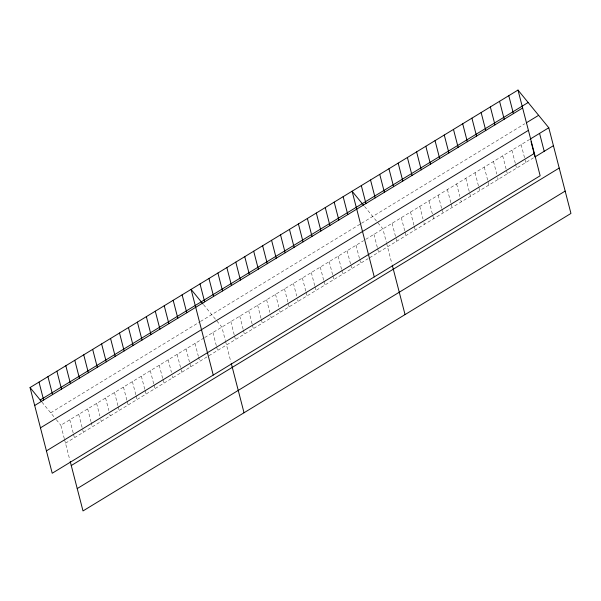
<?xml version="1.0" encoding="UTF-8"?>
<svg xmlns="http://www.w3.org/2000/svg" width="601" height="601" viewBox="0 0 601 601"><rect width="100%" height="100%" fill="white"/><g stroke="black" fill="none" stroke-linecap="round" stroke-linejoin="round"><path stroke-width="0.45" stroke-dasharray="3 2.25" d="M50.679 412.804L199.772 321.911M200.524 321.452L360.795 223.737M361.547 223.279L524.801 123.746M64.322 438.692L60.844 425.245L203.972 337.98M204.716 337.529L363.507 240.716M365.739 239.356L529.586 139.462M65.479 443.177L368.143 258.648M369.63 257.739L533.455 157.86M364.582 206.496L382.89 228.898L386.368 242.346M203.559 304.669L221.867 327.072L225.345 340.519M41.957 402.129L55.765 419.025M56.329 419.716L60.844 425.245M521.142 144.616L525.777 162.54M511.924 150.235L515.403 163.682M515.635 164.576L516.559 168.16M502.706 155.854L507.342 173.779M493.489 161.474L496.734 174.02M497.666 177.611L498.124 179.399M484.271 167.093L488.906 185.018M475.053 172.712L478.531 186.16M478.764 187.054L479.696 190.637M465.835 178.332L470.478 196.257M456.625 183.951L459.87 196.497M460.794 200.088L461.26 201.876M447.407 189.57L450.885 203.018M451.118 203.912L452.042 207.495M438.189 195.19L441.667 208.637M441.9 209.531L442.824 213.115M428.971 200.809L433.606 218.734M419.753 206.428L422.999 218.974M423.93 222.565L424.389 224.353M410.536 212.048L414.014 225.495M414.247 226.389L415.178 229.973M401.318 217.667L404.796 231.115M405.029 232.009L405.96 235.592M392.107 223.287L396.743 241.211M386.593 243.247L391.86 263.606M373.942 234.352L377.42 247.8M377.653 248.701L378.577 252.285M356.047 245.261L359.526 258.708M359.759 259.609L360.69 263.193M347.108 250.715L350.586 264.162M350.811 265.064L351.743 268.647M338.16 256.169L341.638 269.616M341.871 270.518L342.795 274.101M329.213 261.623L332.691 275.07M332.924 275.972L333.848 279.555M320.265 267.077L323.744 280.524M323.977 281.426L324.908 285.009M311.326 272.531L314.796 285.978M315.029 286.88L315.961 290.463M302.378 277.985L305.856 291.432M306.089 292.334L307.013 295.917M293.431 283.439L296.676 295.993M297.6 299.576L298.066 301.371M284.483 288.893L289.119 306.826M275.536 294.347L278.781 306.901M279.713 310.484L280.179 312.28M266.596 299.801L269.841 312.355M270.766 315.938L271.231 317.734M257.649 305.255L261.127 318.703M261.36 319.604L262.284 323.188M248.701 310.709L252.18 324.157M252.412 325.058L253.337 328.642M239.754 316.164L243.232 329.611M243.465 330.512L244.397 334.096M230.814 321.618L234.285 335.065M234.518 335.967L235.449 339.55M225.578 341.421L230.837 361.772M212.919 332.526L216.398 345.973M216.63 346.875L217.554 350.458M195.025 343.434L198.277 355.987M198.503 356.881L199.667 361.366M186.085 348.888L190.72 366.82M177.137 354.342L181.772 372.274M168.19 359.796L171.435 372.35M172.367 375.933L172.825 377.728M159.242 365.25L162.721 378.698M162.954 379.592L163.885 383.183M150.303 370.704L153.781 384.152M154.006 385.046L154.938 388.637M141.355 376.158L144.833 389.606M145.066 390.5L145.99 394.091M132.408 381.612L135.886 395.06M136.119 395.954L137.043 399.545M123.46 387.067L126.939 400.514M127.172 401.408L128.103 404.999M114.521 392.521L117.991 405.968M118.224 406.862L119.156 410.453M105.573 397.975L108.819 410.528M109.743 414.112L110.208 415.907M96.626 403.429L99.871 415.982M100.795 419.566L101.261 421.361M87.678 408.883L90.924 421.436M91.157 422.33L92.314 426.815M78.731 414.337L83.374 432.269M69.791 419.791L73.269 433.238M73.495 434.132L74.426 437.723M64.555 439.586L69.814 459.945"/><path stroke-width="0.9" d="M517.994 90.067L540.156 175.755L52.212 473.242L30.05 387.555L517.994 90.067L548.788 127.758L570.95 213.445L83.006 510.933L70.227 461.545M40.214 399.996L528.159 102.501M34.685 405.487L522.637 107.992M526.341 122.807L538.631 115.317M40.47 427.844L528.414 130.357M530.352 138.996L548.788 127.758M46.427 450.885L534.372 153.398M553.423 145.682L534.995 156.921L531.051 141.686M71.264 465.535L559.208 168.047M77.221 488.575L565.165 191.088M363.417 205.076L352.096 191.216L374.258 276.903M202.98 303.956L191.073 289.381L213.235 375.069M30.05 387.555L41.371 401.415M539.57 133.377L544.213 151.302M508.777 95.687L513.419 113.612M499.566 101.306L504.201 119.231M490.348 106.925L494.984 124.85M481.131 112.545L485.766 130.47M471.913 118.164L476.548 136.089M462.695 123.783L467.33 141.708M453.477 129.403L458.12 147.328M444.259 135.022L448.902 152.947M435.049 140.642L439.684 158.566M425.831 146.261L430.466 164.186M416.613 151.88L421.248 169.805M407.395 157.5L412.031 175.424M398.178 163.119L402.813 181.044M388.96 168.738L393.595 186.663M379.742 174.358L384.385 192.282M370.532 179.977L375.167 197.902M392.273 265.199L405.051 314.593M361.314 185.596L365.949 203.521M343.148 196.662L347.784 214.595M334.201 202.116L338.844 220.049M325.261 207.57L329.896 225.503M316.314 213.024L320.949 230.957M307.366 218.479L312.002 236.411M298.419 223.933L303.054 241.865M289.472 229.387L294.114 247.319M280.532 234.841L285.167 252.773M271.584 240.295L276.22 258.227M262.637 245.749L267.272 263.681M253.69 251.203L258.332 269.135M244.75 256.657L249.385 274.589M235.802 262.111L240.438 280.043M226.855 267.565L231.49 285.498M217.908 273.019L222.543 290.952M231.25 363.372L244.029 412.759M208.96 278.473L213.603 296.406M200.02 283.927L204.656 301.86M182.126 294.836L186.761 312.768M173.178 300.29L177.821 318.222M164.238 305.744L168.873 323.676M155.291 311.198L159.926 329.13M146.344 316.652L150.979 334.584M137.396 322.106L142.039 340.038M128.456 327.56L133.091 345.492M119.509 333.014L124.144 350.946M110.561 338.468L115.197 356.401M101.614 343.922L106.249 361.855M92.667 349.376L97.309 367.309M83.727 354.83L88.362 372.763M74.779 360.284L79.415 378.217M65.832 365.739L70.467 383.671M56.885 371.193L61.527 389.125M47.945 376.647L52.58 394.579M38.997 382.101L43.633 400.033"/></g></svg>
